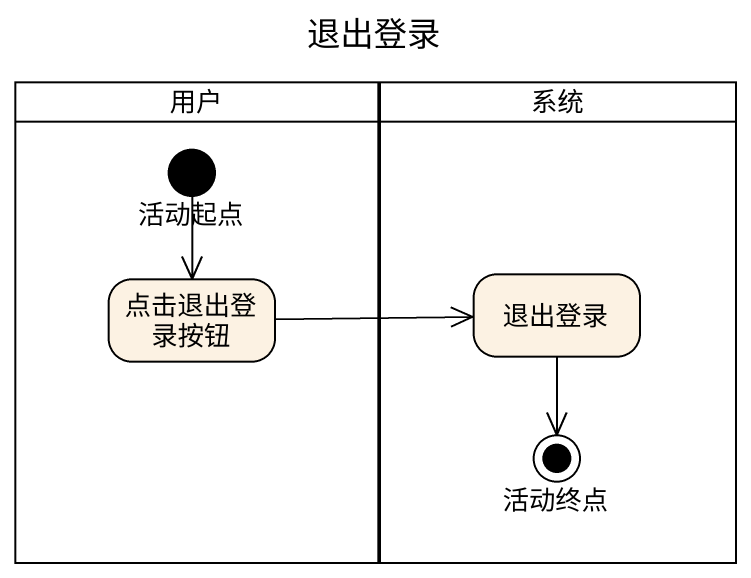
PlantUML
@startuml
title 退出登录
hide empty description
state 用户 <<partition>> {
  state 活动起点 <<start>>
  state 点击退出登录按钮
}
state 系统 <<partition>> {
  state 退出登录
  state 活动终点 <<end>>
}
活动起点 --> 点击退出登录按钮
点击退出登录按钮 -right-> 退出登录
退出登录 --> 活动终点
@enduml
